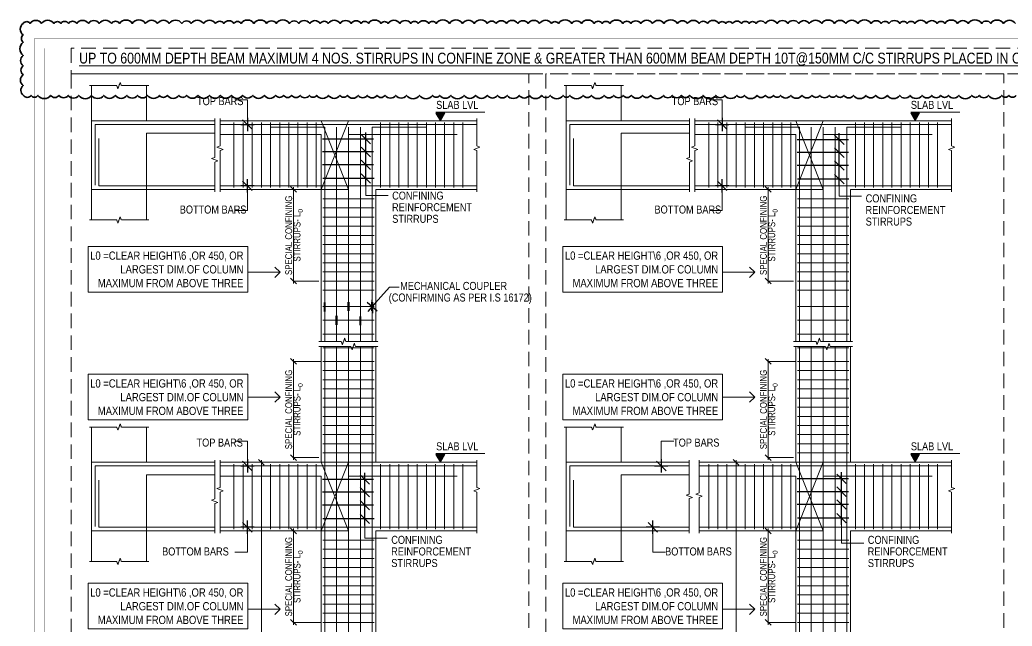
# Model space of a CAD drawing. Header units: millimetres. Extents: x 1112055 to 3390982, y -148532 to 766891.
# Drawn here: x 2534654 to 2578065, y 290143 to 316647 of the extents above; entities that cross this region are included whole.
import ezdxf

# ---------------------------------------------------------------- set-up
doc = ezdxf.new("R2010")
doc.units = ezdxf.units.MM
doc.header["$PDMODE"] = 35
doc.header["$PDSIZE"] = -25
doc.linetypes.add('Hidden', pattern=[9.525, 6.35, -3.175])
for name, color, linetype, lineweight in [('B BEAM', 148, 'Continuous', 13), ('B BEAM IN LINE', 250, 'Continuous', 0), ('B COLUMN', 1, 'Hidden', 9), ('B STEEL', 34, 'Continuous', 15), ('B STEEL TEXT', 7, 'Continuous', 15), ('B TITLE BLOCK', 250, 'Continuous', 0), ('B-COL', 1, 'Continuous', 35), ('B-P.C.C', 250, 'Continuous', 9), ('B-ST DIM', 250, 'Continuous', 18), ('B-ST TEXT', 7, 'Continuous', 9), ('B-STIRRUPS', 250, 'Continuous', 9), ('B-STRPS', 251, 'Continuous', 15)]:
    doc.layers.add(name, color=color, linetype=linetype, lineweight=lineweight)
doc.styles.add('Q1', font='g13f12d.shx', dxfattribs={"width": 0.8})
doc.styles.add('rom100', font='romans.shx', dxfattribs={"width": 0.85})
doc.styles.add('SWINC', font='swissc.ttf')
doc.dimstyles.new('BH-STD', dxfattribs={"dimscale": 0, "dimtxt": 230, "dimasz": 125, "dimexe": 0, "dimexo": 100, "dimgap": 50, "dimtad": 1, "dimdec": 0, "dimzin": 1, "dimdsep": 46, "dimtxsty": 'Q1', "dimblk": 'ARCHTICK', "dimcen": 1, "dimdle": 100, "dimclrd": 250, "dimclre": 250, "dimclrt": 256, "dimadec": 0, "dimazin": 0, "dimtfac": 1, "dimtdec": 0, "dimtix": 1, "dimtofl": 0, "dimtmove": 0, "dimatfit": 2, "dimfxl": 1, "dimtolj": 1, "dimtzin": 0, "dimlwd": 9, "dimlwe": 9, "dimarcsym": 0})
doc.dimstyles.new('MM100', dxfattribs={"dimscale": 100, "dimtxt": 3, "dimasz": 0.5, "dimexe": 0.5, "dimexo": 1, "dimgap": 0.375, "dimtad": 1, "dimdec": 0, "dimdsep": 46, "dimtxsty": 'rom100', "dimblk1": 'TICK', "dimblk2": 'TICK', "dimsah": 1, "dimcen": 1, "dimdle": 0.5, "dimse1": 1, "dimse2": 1, "dimclrd": 256, "dimclre": 256, "dimclrt": 256, "dimadec": 0, "dimazin": 0, "dimtfac": 1, "dimtdec": 0, "dimtix": 1, "dimtmove": 0, "dimatfit": 3, "dimldrblk": 'TICK', "dimfxl": 1, "dimtolj": 1, "dimtzin": 0, "dimarcsym": 0})

# ---------------------------------------------------------------- blocks, each defined once
blk = doc.blocks.new('*U2360')
at = {"layer": 'B-STRPS', "linetype": 'Continuous', "lineweight": 9}
blk.add_line((1120, 0), (-1120, 0), dxfattribs=at)
blk = doc.blocks.new('*U2361')
at = {"layer": 'B-STIRRUPS', "color": 0, "linetype": 'ByBlock', "lineweight": -2}
for p in [(0, 3600), (0, 3200), (0, 2800), (0, 2400), (0, 2000), (0, 1600), (0, 1200), (0, 800), (0, 400), (0, 0)]:
    blk.add_blockref('*U2360', p, dxfattribs=at)
blk = doc.blocks.new('*U2373')
at = {"layer": 'B-STRPS', "linetype": 'Continuous', "lineweight": 9}
blk.add_line((1120, 0), (-1120, 0), dxfattribs=at)
blk = doc.blocks.new('*U2372')
at = {"layer": 'B-STIRRUPS', "color": 0, "linetype": 'ByBlock', "lineweight": -2}
for p in [(0, 4000), (0, 3600), (0, 3200), (0, 2800), (0, 2400), (0, 2000), (0, 1600), (0, 1200), (0, 800), (0, 400), (0, 0)]:
    blk.add_blockref('*U2373', p, dxfattribs=at)
blk = doc.blocks.new('*U2351')
at = {"layer": 'B-STRPS', "linetype": 'Continuous', "lineweight": 9}
blk.add_line((1120, 0), (-1120, 0), dxfattribs=at)
blk = doc.blocks.new('*U2374')
at = {"layer": 'B-STIRRUPS', "color": 0, "linetype": 'ByBlock', "lineweight": -2}
for p in [(0, 4000), (0, 3600), (0, 3200), (0, 2800), (0, 2400), (0, 2000), (0, 1600), (0, 1200), (0, 800), (0, 400), (0, 0)]:
    blk.add_blockref('*U2351', p, dxfattribs=at)
blk = doc.blocks.new('*U2356')
at = {"layer": 'B-STRPS', "linetype": 'Continuous', "lineweight": 9}
blk.add_line((0, -1420), (0, 1420), dxfattribs=at)
blk = doc.blocks.new('*U2357')
at = {"layer": 'B-COL', "color": 0, "linetype": 'ByBlock', "lineweight": -2}
for p in [(0, 0), (400, 0), (800, 0), (1200, 0), (1600, 0), (2000, 0), (2400, 0), (2800, 0), (3200, 0), (3600, 0)]:
    blk.add_blockref('*U2356', p, dxfattribs=at)
blk = doc.blocks.new('*U2358')
at = {"layer": 'B-STRPS', "linetype": 'Continuous', "lineweight": 9}
blk.add_line((0, -1420), (0, 1420), dxfattribs=at)
blk = doc.blocks.new('*U2359')
at = {"layer": 'B-COL', "color": 0, "linetype": 'ByBlock', "lineweight": -2}
for p in [(0, 0), (400, 0), (800, 0), (1200, 0), (1600, 0), (2000, 0), (2400, 0), (2800, 0), (3200, 0), (3600, 0)]:
    blk.add_blockref('*U2358', p, dxfattribs=at)
blk = doc.blocks.new('*U2349')
at = {"layer": 'B-STRPS', "linetype": 'Continuous', "lineweight": 9}
blk.add_line((0, -1420), (0, 1420), dxfattribs=at)
blk = doc.blocks.new('*U2350')
at = {"layer": 'B-COL', "color": 0, "linetype": 'ByBlock', "lineweight": -2}
for p in [(0, 0), (400, 0), (800, 0), (1200, 0), (1600, 0), (2000, 0), (2400, 0), (2800, 0), (3200, 0), (3600, 0)]:
    blk.add_blockref('*U2349', p, dxfattribs=at)
blk = doc.blocks.new('*U2370')
at = {"layer": 'B-STRPS', "linetype": 'Continuous', "lineweight": 9}
blk.add_line((0, -1420), (0, 1420), dxfattribs=at)
blk = doc.blocks.new('*U2371')
at = {"layer": 'B-COL', "color": 0, "linetype": 'ByBlock', "lineweight": -2}
for p in [(0, 0), (400, 0), (800, 0), (1200, 0), (1600, 0), (2000, 0), (2400, 0), (2800, 0), (3200, 0), (3600, 0)]:
    blk.add_blockref('*U2370', p, dxfattribs=at)
blk = doc.blocks.new('TICK')
for p, q in [((-1.17, 0), (1.17, 0)), ((-0.83, -0.83), (0.83, 0.83)), ((0, -1.17), (0, 1.17))]:
    blk.add_line(p, q)
blk = doc.blocks.new('_Oblique')
at = {"color": 0, "linetype": 'ByBlock', "lineweight": -2}
blk.add_line((-0.5, -0.5), (0.5, 0.5), dxfattribs=at)
blk = doc.blocks.new('*D2480')
at = {"layer": 'B-ST DIM', "lineweight": 0, "transparency": 16777216}
for p, q in [((2546625, 294406), (2546625, 290206)), ((2547730, 294306), (2546625, 294306)), ((2547806, 290306), (2546625, 290306))]:
    blk.add_line(p, q, dxfattribs=at)
at = {"layer": 'Defpoints', "color": 0, "transparency": 16777216}
for p in [(2547830, 294306), (2546625, 290306), (2547906, 290306)]:
    blk.add_point(p, dxfattribs=at)
at = {"layer": 'B-ST DIM', "lineweight": 0, "transparency": 16777216, "xscale": 250, "yscale": 250, "zscale": 250}
for p, rotation in [((2546625, 294306), 90), ((2546625, 290306), 270)]:
    blk.add_blockref('_Oblique', p, dxfattribs=dict(at, rotation=rotation))
at = {"layer": 'B-ST DIM', "color": 6, "transparency": 16777216, "char_height": 300, "attachment_point": 5, "rotation": 90, "style": 'SWINC'}
for s, insert in [('\\A1;SPECIAL CONFINING ', (2546417, 292306)), ('\\A1;STIRRUPS- L{\\H0.7x;\\S^ 0;}', (2546832, 292306))]:
    blk.add_mtext(s, dxfattribs=dict(at, insert=insert))
blk = doc.blocks.new('*D2490')
at = {"layer": 'B-ST DIM', "lineweight": 0, "transparency": 16777216}
for p, q in [((2545221, 278006), (2545221, 297406)), ((2545646, 297306), (2545221, 297306)), ((2545646, 278106), (2545221, 278106))]:
    blk.add_line(p, q, dxfattribs=at)
at = {"layer": 'Defpoints', "color": 0, "transparency": 16777216}
for p in [(2545221, 297306), (2545746, 297306), (2545746, 278106)]:
    blk.add_point(p, dxfattribs=at)
at = {"layer": 'B-ST DIM', "lineweight": 0, "transparency": 16777216, "xscale": 250, "yscale": 250, "zscale": 250}
for p, rotation in [((2545221, 297306), 90), ((2545221, 278106), 270)]:
    blk.add_blockref('_Oblique', p, dxfattribs=dict(at, rotation=rotation))
at = {"layer": 'B-ST DIM', "color": 6, "transparency": 16777216, "insert": (2545014, 287706), "char_height": 300, "attachment_point": 5, "rotation": 90, "style": 'SWINC'}
blk.add_mtext('\\A1;FLOOR HEIGHT-H', dxfattribs=at)
blk = doc.blocks.new('*D2481')
at = {"layer": 'B-ST DIM', "lineweight": 0, "transparency": 16777216}
for p, q in [((2546625, 297414), (2546625, 301814)), ((2547810, 301714), (2546625, 301714)), ((2547730, 297514), (2546625, 297514))]:
    blk.add_line(p, q, dxfattribs=at)
at = {"layer": 'Defpoints', "color": 0, "transparency": 16777216}
for p in [(2546625, 301714), (2547910, 301714), (2547830, 297514)]:
    blk.add_point(p, dxfattribs=at)
at = {"layer": 'B-ST DIM', "lineweight": 0, "transparency": 16777216, "xscale": 250, "yscale": 250, "zscale": 250}
for p, rotation in [((2546625, 301714), 90), ((2546625, 297514), 270)]:
    blk.add_blockref('_Oblique', p, dxfattribs=dict(at, rotation=rotation))
at = {"layer": 'B-ST DIM', "color": 6, "transparency": 16777216, "char_height": 300, "attachment_point": 5, "rotation": 90, "style": 'SWINC'}
for s, insert in [('\\A1;SPECIAL CONFINING ', (2546417, 299614)), ('\\A1;STIRRUPS- L{\\H0.7x;\\S^ 0;} ', (2546832, 299614))]:
    blk.add_mtext(s, dxfattribs=dict(at, insert=insert))
blk = doc.blocks.new('*D2482')
at = {"layer": 'B-ST DIM', "lineweight": 0, "transparency": 16777216}
for p, q in [((2546625, 305125), (2546625, 309333)), ((2547810, 309233), (2546625, 309233)), ((2547734, 305225), (2546625, 305225))]:
    blk.add_line(p, q, dxfattribs=at)
at = {"layer": 'Defpoints', "color": 0, "transparency": 16777216}
for p in [(2546625, 309233), (2547910, 309233), (2547834, 305225)]:
    blk.add_point(p, dxfattribs=at)
at = {"layer": 'B-ST DIM', "lineweight": 0, "transparency": 16777216, "xscale": 250, "yscale": 250, "zscale": 250}
for p, rotation in [((2546625, 309233), 90), ((2546625, 305225), 270)]:
    blk.add_blockref('_Oblique', p, dxfattribs=dict(at, rotation=rotation))
at = {"layer": 'B-ST DIM', "color": 6, "transparency": 16777216, "char_height": 300, "attachment_point": 5, "rotation": 90, "style": 'SWINC'}
for s, insert in [('\\A1;SPECIAL CONFINING ', (2546417, 307229)), ('\\A1;STIRRUPS- L{\\H0.7x;\\S^ 0;}', (2546832, 307229))]:
    blk.add_mtext(s, dxfattribs=dict(at, insert=insert))
blk = doc.blocks.new('*U2368')
at = {"layer": 'B-STRPS', "linetype": 'Continuous', "lineweight": 9}
blk.add_line((1120, 0), (-1120, 0), dxfattribs=at)
blk = doc.blocks.new('*U2369')
at = {"layer": 'B-STIRRUPS', "color": 0, "linetype": 'ByBlock', "lineweight": -2}
for p in [(0, 1800), (0, 1200), (0, 600), (0, 0)]:
    blk.add_blockref('*U2368', p, dxfattribs=at)
blk = doc.blocks.new('LVL')
at = {"layer": 'B-ST TEXT', "lineweight": 13, "true_color": 0xc9c2b6}
h = blk.add_hatch(color=9, dxfattribs=at)
h.dxf.hatch_style = 1
h.paths.add_polyline_path([(190819.1, -95782.9), (190828.5, -95766.5), (190809.6, -95766.5)])
at = {"layer": 'B-ST TEXT', "lineweight": 13}
blk.add_line((190809.6, -95764), (190914.4, -95764), dxfattribs=at)
at = {"layer": 'B-ST TEXT', "lineweight": 13, "flags": 128}
blk.add_lwpolyline([(190819.1, -95782.9), (190828.5, -95766.5), (190809.6, -95766.5), (190819.1, -95782.9)], dxfattribs=at)
blk = doc.blocks.new('*D2379')
at = {"layer": 'B-ST DIM', "lineweight": 0, "transparency": 16777216}
for p, q in [((2567392, 294406), (2567392, 290206)), ((2568497, 294306), (2567392, 294306)), ((2568574, 290306), (2567392, 290306))]:
    blk.add_line(p, q, dxfattribs=at)
at = {"layer": 'Defpoints', "color": 0, "transparency": 16777216}
for p in [(2568597, 294306), (2567392, 290306), (2568674, 290306)]:
    blk.add_point(p, dxfattribs=at)
at = {"layer": 'B-ST DIM', "lineweight": 0, "transparency": 16777216, "xscale": 250, "yscale": 250, "zscale": 250}
for p, rotation in [((2567392, 294306), 90), ((2567392, 290306), 270)]:
    blk.add_blockref('_Oblique', p, dxfattribs=dict(at, rotation=rotation))
at = {"layer": 'B-ST DIM', "color": 6, "transparency": 16777216, "char_height": 300, "attachment_point": 5, "rotation": 90, "style": 'SWINC'}
for s, insert in [('\\A1;SPECIAL CONFINING ', (2567185, 292306)), ('\\A1;STIRRUPS- L{\\H0.7x;\\S^ 0;}', (2567599, 292306))]:
    blk.add_mtext(s, dxfattribs=dict(at, insert=insert))
blk = doc.blocks.new('*D2485')
at = {"layer": 'B-ST DIM', "lineweight": 0, "transparency": 16777216}
for p, q in [((2565989, 278006), (2565989, 297406)), ((2566413, 297306), (2565989, 297306)), ((2566413, 278106), (2565989, 278106))]:
    blk.add_line(p, q, dxfattribs=at)
at = {"layer": 'Defpoints', "color": 0, "transparency": 16777216}
for p in [(2565989, 297306), (2566513, 297306), (2566513, 278106)]:
    blk.add_point(p, dxfattribs=at)
at = {"layer": 'B-ST DIM', "lineweight": 0, "transparency": 16777216, "xscale": 250, "yscale": 250, "zscale": 250}
for p, rotation in [((2565989, 297306), 90), ((2565989, 278106), 270)]:
    blk.add_blockref('_Oblique', p, dxfattribs=dict(at, rotation=rotation))
at = {"layer": 'B-ST DIM', "color": 6, "transparency": 16777216, "insert": (2565782, 287706), "char_height": 300, "attachment_point": 5, "rotation": 90, "style": 'SWINC'}
blk.add_mtext('\\A1;FLOOR HEIGHT-H', dxfattribs=at)
blk = doc.blocks.new('*D2380')
at = {"layer": 'B-ST DIM', "lineweight": 0, "transparency": 16777216}
for p, q in [((2567392, 297414), (2567392, 301814)), ((2568577, 301714), (2567392, 301714)), ((2568497, 297514), (2567392, 297514))]:
    blk.add_line(p, q, dxfattribs=at)
at = {"layer": 'Defpoints', "color": 0, "transparency": 16777216}
for p in [(2567392, 301714), (2568677, 301714), (2568597, 297514)]:
    blk.add_point(p, dxfattribs=at)
at = {"layer": 'B-ST DIM', "lineweight": 0, "transparency": 16777216, "xscale": 250, "yscale": 250, "zscale": 250}
for p, rotation in [((2567392, 301714), 90), ((2567392, 297514), 270)]:
    blk.add_blockref('_Oblique', p, dxfattribs=dict(at, rotation=rotation))
at = {"layer": 'B-ST DIM', "color": 6, "transparency": 16777216, "char_height": 300, "attachment_point": 5, "rotation": 90, "style": 'SWINC'}
for s, insert in [('\\A1;SPECIAL CONFINING ', (2567185, 299614)), ('\\A1;STIRRUPS- L{\\H0.7x;\\S^ 0;} ', (2567599, 299614))]:
    blk.add_mtext(s, dxfattribs=dict(at, insert=insert))
blk = doc.blocks.new('*D2381')
at = {"layer": 'B-ST DIM', "lineweight": 0, "transparency": 16777216}
for p, q in [((2567392, 305125), (2567392, 309333)), ((2568577, 309233), (2567392, 309233)), ((2568501, 305225), (2567392, 305225))]:
    blk.add_line(p, q, dxfattribs=at)
at = {"layer": 'Defpoints', "color": 0, "transparency": 16777216}
for p in [(2567392, 309233), (2568677, 309233), (2568601, 305225)]:
    blk.add_point(p, dxfattribs=at)
at = {"layer": 'B-ST DIM', "lineweight": 0, "transparency": 16777216, "xscale": 250, "yscale": 250, "zscale": 250}
for p, rotation in [((2567392, 309233), 90), ((2567392, 305225), 270)]:
    blk.add_blockref('_Oblique', p, dxfattribs=dict(at, rotation=rotation))
at = {"layer": 'B-ST DIM', "color": 6, "transparency": 16777216, "char_height": 300, "attachment_point": 5, "rotation": 90, "style": 'SWINC'}
for s, insert in [('\\A1;SPECIAL CONFINING ', (2567185, 307229)), ('\\A1;STIRRUPS- L{\\H0.7x;\\S^ 0;}', (2567599, 307229))]:
    blk.add_mtext(s, dxfattribs=dict(at, insert=insert))

msp = doc.modelspace()

# ---------------------------------------------------------------- linework, layer by layer
at = {"color": 2, "lineweight": 35}
msp.add_lwpolyline([(2578209.9, 316492.9, 0.5205671), (2577684.1, 316492.9, 0.5205671), (2577126.2, 316492.9, 0.5205671), (2576733, 316492.9, 0.5205671), (2576141.6, 316492.9, 0.5205671), (2575677.3, 316492.9, 0.5205671), (2575123.1, 316492.9, 0.5205671), (2574782.8, 316492.9, 0.5205671), (2574323.9, 316492.9, 0.5205671), (2573804.5, 316492.9, 0.5205671), (2573477.2, 316492.9, 0.5205671), (2573149.2, 316492.9, 0.5205671), (2572675.5, 316492.9, 0.5205671), (2572341.8, 316492.9, 0.5205671), (2571890.7, 316492.9, 0.5205671), (2571318, 316492.9, 0.5205671), (2570783.3, 316492.9, 0.5205671), (2570293.5, 316492.9, 0.5205671), (2569734, 316492.9, 0.5205671), (2569190.6, 316492.9, 0.5205671), (2568726.7, 316492.9, 0.5205671), (2568255.2, 316492.9, 0.5205671), (2567787.1, 316492.9, 0.5205671), (2567270.6, 316492.9, 0.5205671), (2566860.2, 316492.9, 0.5205671), (2566560.2, 316492.9, 0.5205671), (2566225.3, 316492.9, 0.5205671), (2565834.6, 316492.9, 0.5205671), (2565535.9, 316492.9, 0.5205671), (2565232.3, 316492.9, 0.5205671), (2564734.3, 316492.9, 0.5205671), (2564374, 316492.9, 0.5205671), (2563863.3, 316492.9, 0.5205671), (2563424.1, 316492.9, 0.5205671), (2562832.6, 316492.9, 0.5205671), (2562338.5, 316492.9, 0.5205671), (2561817.8, 316492.9, 0.5205671), (2561389.3, 316492.9, 0.5205671), (2561033.5, 316492.9, 0.5205671), (2560470.4, 316492.9, 0.5205671), (2560131.9, 316492.9, 0.5205671), (2559781.1, 316492.9, 0.5205671), (2559221.9, 316492.9, 0.5205671), (2558800.6, 316492.9, 0.5205671), (2558213.3, 316492.9, 0.5205671), (2557916.5, 316492.9, 0.5205671), (2557391.8, 316492.9, 0.5205671), (2556887.1, 316492.9, 0.5205671), (2556435.5, 316492.9, 0.5205671), (2555940.7, 316492.9, 0.5205671), (2555491.3, 316492.9, 0.5205671), (2555104.7, 316492.9, 0.5205671), (2554535.6, 316492.9, 0.5205671), (2554019.3, 316492.9, 0.5205671), (2553448.9, 316492.9, 0.5205671), (2552871.5, 316492.9, 0.5205671), (2552540.3, 316492.9, 0.5205671), (2552086.3, 316492.9, 0.5205671), (2551755.2, 316492.9, 0.5205671), (2551280.4, 316492.9, 0.5205671), (2550762.5, 316492.9, 0.5205671), (2550453.9, 316492.9, 0.5205671), (2549900.1, 316492.9, 0.5205671), (2549581.9, 316492.9, 0.5205671), (2549149.7, 316492.9, 0.5205671), (2548670.5, 316492.9, 0.5205671), (2548144.4, 316492.9, 0.5205671), (2547797.7, 316492.9, 0.5205671), (2547335, 316492.9, 0.5205671), (2546855, 316492.9, 0.5205671), (2546448.4, 316492.9, 0.5205671), (2545872.7, 316492.9, 0.5205671), (2545450.9, 316492.9, 0.5205671), (2544894.5, 316492.9, 0.5205671), (2544335, 316492.9, 0.5205671), (2544022, 316492.9, 0.5205671), (2543578.1, 316492.9, 0.5205671), (2543217.4, 316492.9, 0.5205671), (2542687.5, 316492.9, 0.5205671), (2542156.2, 316492.9, 0.5205671), (2541739.9, 316492.9, 0.5205671), (2541193.3, 316492.9, 0.5205671), (2540676.8, 316492.9, 0.5205671), (2540155.1, 316492.9, 0.5205671), (2539572, 316492.9, 0.5205671), (2539018.8, 316492.9, 0.5205671), (2538661.8, 316492.9, 0.5205671), (2538130.2, 316492.9, 0.5205671), (2537652.7, 316492.9, 0.5205671), (2537142.2, 316492.9, 0.5205671), (2536778.4, 316492.9, 0.5205671), (2536448.6, 316492.9, 0.5205671), (2536145.3, 316492.9, 0.5205671), (2535607.7, 316492.9, 0.5205671), (2535103, 316492.9, 0.5205671), (2534803.7, 316492.9, 0.5205671), (2534803.7, 315988.2, 0.5205671), (2534803.7, 315667.3, 0.5205671), (2534803.7, 315093.3, 0.5205671), (2534803.7, 314637.1, 0.5205671), (2534803.7, 314252, 0.5205671), (2534803.7, 313772.4, 0.5205671), (2534814.4, 313345.7, 0.5205671), (2535147.8, 313345.7, 0.5205671), (2535447.6, 313345.7, 0.5205671), (2536000.1, 313345.7, 0.5205671), (2536368.3, 313345.7, 0.5205671), (2536771.4, 313345.7, 0.5205671), (2537233.4, 313345.7, 0.5205671), (2537795.6, 313345.7, 0.5205671), (2538328, 313345.7, 0.5205671), (2538829.2, 313345.7, 0.5205671), (2539336.5, 313345.7, 0.5205671), (2539807.8, 313345.7, 0.5205671), (2540244.3, 313345.7, 0.5205671), (2540766.1, 313345.7, 0.5205671), (2541100.2, 313345.7, 0.5205671), (2541612.1, 313345.7, 0.5205671), (2541956.2, 313345.7, 0.5205671), (2542450.8, 313345.7, 0.5205671), (2542950.3, 313345.7, 0.5205671), (2543427.3, 313345.7, 0.5205671), (2543905.5, 313345.7, 0.5205671), (2544404.5, 313345.7, 0.5205671), (2544847.5, 313345.7, 0.5205671), (2545347.2, 313345.7, 0.5205671), (2545844.8, 313345.7, 0.5205671), (2546194.4, 313345.7, 0.5205671), (2546548.8, 313345.7, 0.5205671), (2546918.1, 313345.7, 0.5205671), (2547319.6, 313345.7, 0.5205671), (2547640, 313345.7, 0.5205671), (2548158.3, 313345.7, 0.5205671), (2548658.5, 313345.7, 0.5205671), (2548980.4, 313345.7, 0.5205671), (2549456.1, 313345.7, 0.5205671), (2549854.8, 313345.7, 0.5205671), (2550277, 313345.7, 0.5205671), (2550633.7, 313345.7, 0.5205671), (2551099.4, 313345.7, 0.5205671), (2551571.9, 313345.7, 0.5205671), (2552141.1, 313345.7, 0.5205671), (2552707, 313345.7, 0.5205671), (2553022.5, 313345.7, 0.5205671), (2553515.1, 313345.7, 0.5205671), (2554086.3, 313345.7, 0.5205671), (2554597.1, 313345.7, 0.5205671), (2555110.3, 313345.7, 0.5205671), (2555553.5, 313345.7, 0.5205671), (2555973.8, 313345.7, 0.5205671), (2556501.1, 313345.7, 0.5205671), (2556947, 313345.7, 0.5205671), (2557481.4, 313345.7, 0.5205671), (2557858.8, 313345.7, 0.5205671), (2558422.1, 313345.7, 0.5205671), (2558719.6, 313345.7, 0.5205671), (2559296.4, 313345.7, 0.5205671), (2559665, 313345.7, 0.5205671), (2560212, 313345.7, 0.5205671), (2560636, 313345.7, 0.5205671), (2561047.5, 313345.7, 0.5205671), (2561407.8, 313345.7, 0.5205671), (2561890.5, 313345.7, 0.5205671), (2562253.5, 313345.7, 0.5205671), (2562807.2, 313345.7, 0.5205671), (2563196.6, 313345.7, 0.5205671), (2563592.2, 313345.7, 0.5205671), (2563961.9, 313345.7, 0.5205671), (2564541.2, 313345.7, 0.5205671), (2565097.6, 313345.7, 0.5205671), (2565489.2, 313345.7, 0.5205671), (2566021.9, 313345.7, 0.5205671), (2566355.7, 313345.7, 0.5205671), (2566899.5, 313345.7, 0.5205671), (2567261.6, 313345.7, 0.5205671), (2567627.3, 313345.7, 0.5205671), (2567936.6, 313345.7, 0.5205671), (2568383.1, 313345.7, 0.5205671), (2568872.8, 313345.7, 0.5205671), (2569308, 313345.7, 0.5205671), (2569655.3, 313345.7, 0.5205671), (2570062.7, 313345.7, 0.5205671), (2570369, 313345.7, 0.5205671), (2570707.7, 313345.7, 0.5205671), (2571122.6, 313345.7, 0.5205671), (2571669.8, 313345.7, 0.5205671), (2572090.9, 313345.7, 0.5205671), (2572605.8, 313345.7, 0.5205671), (2573144.4, 313345.7, 0.5205671), (2573602.4, 313345.7, 0.5205671), (2574127.6, 313345.7, 0.5205671), (2574548.7, 313345.7, 0.5205671), (2574937.8, 313345.7, 0.5205671), (2575278.6, 313345.7, 0.5205671), (2575733.4, 313345.7, 0.5205671), (2576295.7, 313345.7, 0.5205671), (2576630.7, 313345.7, 0.5205671), (2577024.6, 313345.7, 0.5205671), (2577608.5, 313345.7, 0.5205671), (2577922.3, 313345.7, 0.5205671), (2578238.6, 313345.7, 0.5205671)], format="xyb", dxfattribs=at)
at = {"color": 3, "linetype": 'Continuous', "lineweight": 9, "const_width": 100}
for points in [[(2547990, 303891.8), (2547989.5, 304291.8)], [(2549030.2, 303914), (2549029.7, 304314)], [(2550070, 303914), (2550069.5, 304314)], [(2548510, 303309.1), (2548509.5, 303709.1)], [(2549550, 303291.8), (2549549.5, 303691.8)]]:
    msp.add_lwpolyline(points, dxfattribs=at)
at = {"layer": 'B BEAM'}
for p, q in [((2543181.8, 312233.3), (2540193.2, 312233.3)), ((2563949.3, 312233.3), (2560960.7, 312233.3)), ((2543181.8, 309233.3), (2540193.2, 309233.3)), ((2547830, 309233.3), (2543414.4, 309233.3)), ((2550230, 309233.3), (2554645.5, 309233.4)), ((2563949.3, 309233.3), (2560960.7, 309233.3)), ((2568597.4, 309233.3), (2564181.9, 309233.3)), ((2570997.4, 309233.3), (2575413, 309233.4)), ((2543181.8, 297305.7), (2540193.2, 297305.7)), ((2550230, 297305.7), (2554645.5, 297305.7)), ((2558560.7, 294305.7), (2558560.7, 297305.7)), ((2563938.5, 297305.7), (2560960.7, 297305.7)), ((2570997.4, 297305.7), (2575413, 297305.7)), ((2543181.8, 294305.7), (2540193.2, 294305.7)), ((2547830, 294305.7), (2543414.4, 294305.7)), ((2550230, 294305.7), (2554645.5, 294305.7)), ((2563938.5, 294305.7), (2560960.7, 294305.7)), ((2568597.4, 294305.7), (2564370.3, 294305.7)), ((2570997.4, 294305.7), (2575413, 294305.7))]:
    msp.add_line(p, q, dxfattribs=at)
for points in [[(2543181.8, 312333.3), (2543181.8, 310628.9), (2543044.5, 310578.9), (2543319.2, 310478.9), (2543181.8, 310428.9), (2543181.8, 309133.3)], [(2543414.4, 312333.3), (2543414.4, 311133.3), (2543277.1, 311083.3), (2543551.8, 310983.3), (2543414.4, 310933.3), (2543414.4, 309133.3)], [(2554645.5, 312233.3), (2543414.4, 312233.3)], [(2554645.5, 312333.3), (2554645.5, 311133.3), (2554782.9, 311083.3), (2554508.1, 310983.3), (2554645.5, 310933.3), (2554645.5, 309133.3)], [(2563949.3, 312333.3), (2563949.3, 310628.9), (2563811.9, 310578.9), (2564086.7, 310478.9), (2563949.3, 310428.9), (2563949.3, 309133.3)], [(2564181.9, 312333.3), (2564181.9, 311133.3), (2564044.5, 311083.3), (2564319.3, 310983.3), (2564181.9, 310933.3), (2564181.9, 309133.3)], [(2575413, 312233.3), (2564181.9, 312233.3)], [(2575413, 312333.3), (2575413, 311133.3), (2575550.3, 311083.3), (2575275.6, 310983.3), (2575413, 310933.3), (2575413, 309133.3)], [(2543181.8, 297405.7), (2543181.8, 295701.3), (2543044.5, 295651.3), (2543319.2, 295551.3), (2543181.8, 295501.3), (2543181.8, 294205.7)], [(2543414.4, 297405.7), (2543414.4, 296205.7), (2543277.1, 296155.7), (2543551.8, 296055.7), (2543414.4, 296005.7), (2543414.4, 294205.7)], [(2554645.5, 297405.7), (2554645.5, 296205.7), (2554782.9, 296155.7), (2554508.1, 296055.7), (2554645.5, 296005.7), (2554645.5, 294205.7)], [(2563938.5, 297405.7), (2563938.5, 295916.9), (2563801.1, 295866.9), (2564075.9, 295766.9), (2563938.5, 295716.9), (2563938.5, 294205.7)], [(2564370.3, 297405.7), (2564370.3, 295968.5), (2564232.9, 295918.5), (2564507.7, 295818.5), (2564370.3, 295768.5), (2564370.3, 294205.7)], [(2575413, 297405.7), (2575413, 296205.7), (2575550.3, 296155.7), (2575275.6, 296055.7), (2575413, 296005.7), (2575413, 294205.7)], [(2547830, 297305.7), (2543414.4, 297305.7)], [(2568597.4, 297305.7), (2564370.3, 297305.7)]]:
    msp.add_lwpolyline(points, dxfattribs=at)
at = {"layer": 'B BEAM IN LINE', "color": 250, "linetype": 'Hidden', "lineweight": 0, "ltscale": 750}
for p, q in [((2540193.2, 312233.3), (2537793.2, 312233.3)), ((2549030, 309233.3), (2547830, 312233.3)), ((2547830, 309233.3), (2549030, 312233.3)), ((2560960.7, 312233.3), (2558560.7, 312233.3)), ((2569797.4, 309233.3), (2568597.4, 312233.3)), ((2568597.4, 309233.3), (2569797.4, 312233.3)), ((2543181.8, 311686.6), (2540193.2, 311686.6)), ((2540193.2, 309233.3), (2540193.2, 311686.6)), ((2547830, 311633.3), (2543414.4, 311633.3)), ((2549030, 311633.3), (2554645.5, 311633.3)), ((2563949.3, 311686.6), (2560960.7, 311686.6)), ((2560960.7, 309233.3), (2560960.7, 311686.6)), ((2568597.4, 311633.3), (2564181.9, 311633.3)), ((2569797.4, 311633.3), (2575413, 311633.3)), ((2540193.2, 309233.3), (2537793.2, 309233.3)), ((2560960.7, 309233.3), (2558560.7, 309233.3)), ((2540193.2, 297305.7), (2537793.2, 297305.7)), ((2549030, 294305.7), (2547830, 297305.7)), ((2547830, 294305.7), (2549030, 297305.7)), ((2547830, 297305.7), (2550230, 297305.7)), ((2560960.7, 297305.7), (2558560.7, 297305.7)), ((2569797.4, 294305.7), (2568597.4, 297305.7)), ((2568597.4, 294305.7), (2569797.4, 297305.7)), ((2568597.4, 297305.7), (2570997.4, 297305.7)), ((2543181.8, 296759), (2540193.2, 296759)), ((2540193.2, 294305.7), (2540193.2, 296759)), ((2547830, 296705.7), (2543414.4, 296705.7)), ((2549030, 296705.7), (2554645.5, 296705.7)), ((2563938.5, 296759), (2560960.7, 296759)), ((2560960.7, 294305.7), (2560960.7, 296759)), ((2568597.4, 296705.7), (2564370.3, 296705.7)), ((2569797.4, 296705.7), (2575413, 296705.7)), ((2540193.2, 294305.7), (2537793.2, 294305.7)), ((2560960.7, 294305.7), (2558560.7, 294305.7))]:
    msp.add_line(p, q, dxfattribs=at)
for points in [[(2547830, 311633.3), (2547830, 309233.3), (2549030, 309233.3), (2549030, 311633.3)], [(2568597.4, 311633.3), (2568597.4, 309233.3), (2569797.4, 309233.3), (2569797.4, 311633.3)], [(2547830, 296705.7), (2547830, 294305.7), (2549030, 294305.7), (2549030, 296705.7)], [(2568597.4, 296705.7), (2568597.4, 294305.7), (2569797.4, 294305.7), (2569797.4, 296705.7)]]:
    msp.add_lwpolyline(points, dxfattribs=at)
at = {"layer": 'B COLUMN', "color": 1}
for p, q in [((2537793.2, 307900), (2537793.2, 313775)), ((2540193.2, 312233.3), (2540193.2, 313775)), ((2558560.7, 307900), (2558560.7, 313775)), ((2560960.7, 312233.3), (2560960.7, 313775)), ((2540193.2, 307900), (2540193.2, 309233.3)), ((2547830, 309233.3), (2547830, 302589.2)), ((2550230, 309233.3), (2550230, 302589.2)), ((2560960.7, 307900), (2560960.7, 309233.3)), ((2568597.4, 309233.3), (2568597.4, 302589.2)), ((2570997.4, 309233.3), (2570997.4, 302589.2)), ((2547830, 297305.7), (2547830, 302365.1)), ((2550230, 297305.7), (2550230, 302365.1)), ((2568597.4, 297305.7), (2568597.4, 302365.1)), ((2570997.4, 297305.7), (2570997.4, 302365.1)), ((2537793.2, 292972.3), (2537793.2, 298847.4)), ((2540193.2, 297305.7), (2540193.2, 298847.4)), ((2558560.7, 297305.7), (2558560.7, 298847.4)), ((2560960.7, 297305.7), (2560960.7, 298847.4)), ((2540193.2, 292972.3), (2540193.2, 294305.7)), ((2547830, 278105.7), (2547830, 294305.7)), ((2550230, 278105.7), (2550230, 294305.7)), ((2558560.7, 292972.3), (2558560.7, 294305.7)), ((2560960.7, 292972.3), (2560960.7, 294305.7)), ((2568597.4, 278105.7), (2568597.4, 294305.7)), ((2570997.4, 278105.7), (2570997.4, 294305.7))]:
    msp.add_line(p, q, dxfattribs=at)
for points in [[(2540293.2, 313775), (2539093.2, 313775), (2539043.2, 313912.4), (2538943.2, 313637.6), (2538893.2, 313775), (2537693.2, 313775)], [(2561060.7, 313775), (2559860.7, 313775), (2559810.7, 313912.4), (2559710.7, 313637.6), (2559660.7, 313775), (2558460.7, 313775)], [(2540293.2, 307900), (2539093.2, 307900), (2539043.2, 308037.3), (2538943.2, 307762.6), (2538893.2, 307900), (2537693.2, 307900)], [(2561060.7, 307900), (2559860.7, 307900), (2559810.7, 308037.3), (2559710.7, 307762.6), (2559660.7, 307900), (2558460.7, 307900)], [(2550330, 302589.2), (2548914, 302589.2), (2548864, 302726.6), (2548764, 302451.8), (2548714, 302589.2), (2547730, 302589.2)], [(2571097.4, 302589.2), (2569681.5, 302589.2), (2569631.5, 302726.6), (2569531.5, 302451.8), (2569481.5, 302589.2), (2568497.4, 302589.2)], [(2550330, 302365.1), (2549337.8, 302365.1), (2549287.8, 302502.5), (2549187.8, 302227.8), (2549137.8, 302365.1), (2547730, 302365.1)], [(2571097.4, 302365.1), (2570105.3, 302365.1), (2570055.3, 302502.5), (2569955.3, 302227.8), (2569905.3, 302365.1), (2568497.4, 302365.1)], [(2540293.2, 298847.4), (2539093.2, 298847.4), (2539043.2, 298984.7), (2538943.2, 298710), (2538893.2, 298847.4), (2537693.2, 298847.4)], [(2561060.7, 298847.4), (2559860.7, 298847.4), (2559810.7, 298984.7), (2559710.7, 298710), (2559660.7, 298847.4), (2558460.7, 298847.4)], [(2540293.2, 292972.3), (2539093.2, 292972.3), (2539043.2, 293109.7), (2538943.2, 292835), (2538893.2, 292972.3), (2537693.2, 292972.3)], [(2561060.7, 292972.3), (2559860.7, 292972.3), (2559810.7, 293109.7), (2559710.7, 292835), (2559660.7, 292972.3), (2558460.7, 292972.3)]]:
    msp.add_lwpolyline(points, dxfattribs=at)
at = {"layer": 'B STEEL', "color": 6, "lineweight": 30}
for p, q in [((2550131.9, 311434.7), (2547891.9, 311434.7)), ((2570899.4, 311403.5), (2568659.4, 311403.5)), ((2550131.9, 310873.6), (2547891.9, 310873.6)), ((2570899.4, 310842.5), (2568659.4, 310842.5)), ((2550131.9, 310312.6), (2547891.9, 310312.6)), ((2570899.4, 310281.5), (2568659.4, 310281.5)), ((2550150, 309712.6), (2547910, 309712.6)), ((2570917.4, 309681.5), (2568677.4, 309681.5)), ((2550131.9, 296557.3), (2547891.9, 296557.3)), ((2570899.4, 296581.9), (2568659.4, 296581.9)), ((2550131.9, 295996.3), (2547891.9, 295996.3)), ((2570899.4, 296020.9), (2568659.4, 296020.9)), ((2550131.9, 295435.3), (2547891.9, 295435.3)), ((2570899.4, 295459.9), (2568659.4, 295459.9)), ((2550150, 294835.3), (2547910, 294835.3)), ((2570917.4, 294859.9), (2568677.4, 294859.9))]:
    msp.add_line(p, q, dxfattribs=at)
at = {"layer": 'B STEEL', "linetype": 'Continuous'}
for points in [[(2543181.8, 312073.3), (2537953.2, 312073.3), (2537953.2, 309427)], [(2554645.5, 312073.3), (2543414.4, 312073.3)], [(2547990, 302589.2), (2547990, 311949.8), (2545621.1, 311949.8)], [(2548510, 302589.2), (2548510, 311949.8)], [(2549030, 302589.2), (2549030, 311949.8)], [(2549550, 302589.2), (2549550, 311949.8)], [(2550070, 302589.2), (2550070, 311949.8), (2552438.8, 311949.8)], [(2563949.3, 312073.3), (2558720.7, 312073.3), (2558720.7, 309427)], [(2575413, 312073.3), (2564181.9, 312073.3)], [(2568757.4, 302589.2), (2568757.4, 311949.8), (2566388.6, 311949.8)], [(2569277.4, 302589.2), (2569277.4, 311949.8)], [(2569797.4, 302589.2), (2569797.4, 311949.8)], [(2570317.4, 302589.2), (2570317.4, 311949.8)], [(2570837.4, 302589.2), (2570837.4, 311949.8), (2573206.3, 311949.8)], [(2543181.8, 309393.3), (2538113.2, 309393.3), (2538113.2, 311453.2)], [(2563949.3, 309393.3), (2558880.7, 309393.3), (2558880.7, 311453.2)], [(2554645.5, 309393.3), (2543414.4, 309393.3)], [(2575413, 309393.3), (2564181.9, 309393.3)], [(2547990, 302365.1), (2547990, 269715)], [(2548510, 302365.1), (2548510, 269715)], [(2549030, 302365.1), (2549030, 269715)], [(2549550, 302365.1), (2549550, 269715)], [(2550070, 302365.1), (2550070, 269715)], [(2568757.4, 302365.1), (2568757.4, 285659.1), (2568809.1, 285583.7), (2568809.1, 282666.5)], [(2569277.4, 302365.1), (2569277.4, 289820.3)], [(2569797.4, 302365.1), (2569797.4, 285659.1)], [(2570317.4, 302365.1), (2570317.4, 289820.3)], [(2570837.4, 302365.1), (2570837.4, 285659.1), (2570785.8, 285583.7), (2570785.8, 282666.5)], [(2570837.4, 285659.1), (2570837.4, 302365.1)], [(2543181.8, 297145.7), (2537953.2, 297145.7), (2537953.2, 294499.4)], [(2554645.5, 297145.7), (2543414.4, 297145.7)], [(2563938.5, 297145.7), (2558720.7, 297145.7), (2558720.7, 294499.4)], [(2575413, 297145.7), (2564370.3, 297145.7)], [(2543181.8, 294465.7), (2538113.2, 294465.7), (2538113.2, 296525.6)], [(2563938.5, 294465.7), (2558880.7, 294465.7), (2558880.7, 296525.6)], [(2554645.5, 294465.7), (2543414.4, 294465.7)], [(2575413, 294465.7), (2564370.3, 294465.7)]]:
    msp.add_lwpolyline(points, dxfattribs=at)
at = {"layer": 'B STEEL TEXT'}
for points in [[(2537645.6, 306742.8), (2544621.2, 306742.8), (2544621.2, 304748.1), (2537645.6, 304748.1)], [(2558413.1, 306742.8), (2565388.7, 306742.8), (2565388.7, 304748.1), (2558413.1, 304748.1)], [(2537645.6, 301156.2), (2544621.2, 301156.2), (2544621.2, 299161.5), (2537645.6, 299161.5)], [(2558413.1, 301156.2), (2565388.7, 301156.2), (2565388.7, 299161.5), (2558413.1, 299161.5)], [(2537645.6, 292017.2), (2544621.2, 292017.2), (2544621.2, 290022.5), (2537645.6, 290022.5)], [(2558413.1, 292017.2), (2565388.7, 292017.2), (2565388.7, 290022.5), (2558413.1, 290022.5)]]:
    msp.add_lwpolyline(points, close=True, dxfattribs=at)
for points in [[(2545811, 305836.4), (2546036.8, 305610.6), (2545811, 305384.7)], [(2566578.4, 305836.4), (2566804.3, 305610.6), (2566578.4, 305384.7)], [(2544621.2, 305610.6), (2546036.8, 305610.6)], [(2565388.7, 305610.6), (2566804.3, 305610.6)], [(2544621.2, 300158.8), (2546036.8, 300158.8)], [(2545811, 300384.7), (2546036.8, 300158.8), (2545811, 299933)], [(2565388.7, 300158.8), (2566804.3, 300158.8)], [(2566578.4, 300384.7), (2566804.3, 300158.8), (2566578.4, 299933)], [(2544621.2, 290885), (2546036.8, 290885)], [(2545811, 291110.8), (2546036.8, 290885), (2545811, 290659.1)], [(2565388.7, 290885), (2566804.3, 290885)], [(2566578.4, 291110.8), (2566804.3, 290885), (2566578.4, 290659.1)]]:
    msp.add_lwpolyline(points, dxfattribs=at)
at = {"layer": 'B TITLE BLOCK', "color": 1, "const_width": 8.39}
msp.add_lwpolyline([(2535293.6, 315829.5), (2657538.8, 315829.5), (2657538.8, 235498.8), (2535293.6, 235498.8)], close=True, dxfattribs=at)
at = {"layer": 'B TITLE BLOCK', "color": 250, "const_width": 8.14}
msp.add_lwpolyline([(2535718.2, 315404.9), (2657114.1, 315404.9), (2657114.1, 235923.4), (2535718.2, 235923.4)], close=True, dxfattribs=at)
at = {"layer": 'B-P.C.C', "linetype": 'Hidden', "lineweight": 0, "ltscale": 100}
for points in [[(2536901.3, 314280.6), (2607509.5, 314280.6), (2607509.5, 315404.9), (2536901.3, 315404.9)], [(2536901.3, 266260.8), (2556926.7, 266260.8), (2556926.7, 314280.6), (2536901.3, 314280.6)], [(2557668.7, 266260.8), (2577694.2, 266260.8), (2577694.2, 314280.6), (2557668.7, 314280.6)]]:
    msp.add_lwpolyline(points, close=True, dxfattribs=at)

# ---------------------------------------------------------------- block references
at = {"layer": 'B STEEL TEXT', "xscale": 20.44444444444445, "yscale": 20.44444444444445, "zscale": 20.44444444444445}
for p in [(-1348136.5, 2270460.6), (-1327369.1, 2270460.6), (-1348136.5, 2255532.9), (-1327369.1, 2255532.9)]:
    msp.add_blockref('LVL', p, dxfattribs=at)
at = {"layer": 'B-COL', "lineweight": 0, "xscale": -1}
for name, p in [('*U2371', (2547621.1, 310733.3)), ('*U2371', (2568388.6, 310733.3)), ('*U2359', (2547621.1, 295805.7)), ('*U2359', (2568388.6, 295805.7))]:
    msp.add_blockref(name, p, dxfattribs=at)
at = {"layer": 'B-COL', "lineweight": 0}
for name, p in [('*U2350', (2550438.8, 310733.3)), ('*U2350', (2571206.3, 310733.3)), ('*U2357', (2550438.8, 295805.7)), ('*U2357', (2571206.3, 295805.7))]:
    msp.add_blockref(name, p, dxfattribs=at)
at = {"layer": 'B-STIRRUPS', "lineweight": 0, "xscale": -1, "rotation": 180}
for name, p in [('*U2372', (2549030, 308825.1)), ('*U2372', (2569797.4, 308825.1)), ('*U2361', (2549030, 293905.7)), ('*U2361', (2569797.4, 293905.7))]:
    msp.add_blockref(name, p, dxfattribs=at)
at = {"layer": 'B-STIRRUPS', "lineweight": 0}
for name, p in [('*U2369', (2549030, 302314)), ('*U2369', (2569797.4, 302314)), ('*U2374', (2549030, 297714)), ('*U2374', (2569797.4, 297714))]:
    msp.add_blockref(name, p, dxfattribs=at)

# ---------------------------------------------------------------- texts
at = {"layer": 'B STEEL TEXT', "color": 4, "style": 'SWINC'}
msp.add_text('%%UUP TO 600MM DEPTH BEAM MAXIMUM 4 NOS. STIRRUPS IN CONFINE ZONE & GREATER THAN 600MM BEAM DEPTH 10T@150MM C/C STIRRUPS PLACED IN CONFINNING ZONE @ COLUMN-BEAM JUNCTION. ', height=471.7591, dxfattribs=at).set_placement((2537246.1, 314738.1))
at = {"layer": 'B STEEL TEXT', "style": 'SWINC'}
for s, p in [('TOP BARS', (2542407.5, 312919.2)), ('SLAB LVL', (2552866.8, 312755.5)), ('TOP BARS', (2563175, 312919.2)), ('SLAB LVL', (2573634.2, 312755.5)), ('CONFINING', (2550943.3, 308788.8)), ('CONFINING', (2571657, 308668)), ('BOTTOM BARS', (2541649.9, 308180.2)), ('REINFORCEMENT', (2550937.2, 308281.6)), ('BOTTOM BARS', (2562417.4, 308180.2)), ('REINFORCEMENT', (2571651, 308160.8)), ('STIRRUPS', (2550944, 307774.4)), ('STIRRUPS', (2571657.8, 307653.5)), ('MECHANICAL COUPLER', (2551292.8, 304841.3)), ('(CONFIRMING AS PER I.S 16172)', (2550792, 304334.1)), ('TOP BARS', (2542383.6, 297991.6)), ('TOP BARS', (2563232.5, 297991.6)), ('SLAB LVL', (2552866.8, 297827.9)), ('SLAB LVL', (2573634.2, 297827.9)), ('CONFINING', (2550903.4, 293740.3)), ('CONFINING', (2571751.6, 293740.3)), ('BOTTOM BARS', (2540877.5, 293233.1)), ('REINFORCEMENT', (2550897.3, 293233.1)), ('BOTTOM BARS', (2562882.8, 293233.1)), ('REINFORCEMENT', (2571745.6, 293233.1)), ('STIRRUPS', (2550904.2, 292725.9)), ('STIRRUPS', (2571752.4, 292725.9))]:
    msp.add_text(s, height=350, dxfattribs=at).set_placement(p)
at = {"layer": 'B STEEL TEXT', "char_height": 360, "width": 8296.859, "attachment_point": 7, "style": 'SWINC'}
for insert in [(2536138.4, 304955.3), (2556905.9, 304955.3), (2536138.4, 299368.7), (2556905.9, 299368.7), (2536138.4, 290229.7), (2556905.9, 290229.7)]:
    msp.add_mtext('\\A1;\\pxqr,t11;L0 =CLEAR HEIGHT\\\\6 ,OR 450, OR LARGEST DIM.OF COLUMN\\P{\\C1;MAXIMUM FROM ABOVE THREE}', dxfattribs=dict(at, insert=insert))

# ---------------------------------------------------------------- dimensions: what is measured, and where the dimension line sits
at = {"layer": 'B-ST DIM'}
for base, p1, p2, angle, text, picture, middle in [((2546624.6, 309233.3), (2547833.6, 305225.1), (2547910, 309233.3), 90, 'SPECIAL CONFINING \\XSTIRRUPS- L{\\H0.7x;\\S^ 0;}', '*D2482', (2546624.6, 307229.2)), ((2567392.1, 309233.3), (2568601.1, 305225.1), (2568677.4, 309233.3), 90, 'SPECIAL CONFINING \\XSTIRRUPS- L{\\H0.7x;\\S^ 0;}', '*D2381', (2567392.1, 307229.2)), ((2546624.6, 301714), (2547830, 297514), (2547910, 301714), 90, 'SPECIAL CONFINING \\XSTIRRUPS- L{\\H0.7x;\\S^ 0;} ', '*D2481', (2546624.6, 299614)), ((2567392.1, 301714), (2568597.4, 297514), (2568677.4, 301714), 90, 'SPECIAL CONFINING \\XSTIRRUPS- L{\\H0.7x;\\S^ 0;} ', '*D2380', (2567392.1, 299614)), ((2545221.3, 297305.7), (2545745.6, 278105.7), (2545745.6, 297305.7), 90, 'FLOOR HEIGHT-H', '*D2490', (2545014.1, 287705.7)), ((2565988.8, 297305.7), (2566513.1, 278105.7), (2566513.1, 297305.7), 90, 'FLOOR HEIGHT-H', '*D2485', (2565781.6, 287705.7)), ((2546624.6, 290305.7), (2547830, 294305.7), (2547906.2, 290305.7), 270, 'SPECIAL CONFINING \\XSTIRRUPS- L{\\H0.7x;\\S^ 0;}', '*D2480', (2546624.6, 292305.7)), ((2567392.1, 290305.7), (2568597.4, 294305.7), (2568673.6, 290305.7), 270, 'SPECIAL CONFINING \\XSTIRRUPS- L{\\H0.7x;\\S^ 0;}', '*D2379', (2567392.1, 292305.7))]:
    dim = msp.add_linear_dim(base=base, p1=p1, p2=p2, angle=angle, text=text, dimstyle='BH-STD', override={"dimscale": 1, "dimtxt": 300, "dimasz": 250, "dimlfac": 0.25, "dimtxsty": 'SWINC', "dimblk1": 'Oblique', "dimblk2": 'Oblique', "dimsah": 1, "dimclrd": 256, "dimclre": 256, "dimclrt": 6, "dimlwd": 0, "dimlwe": 0}, dxfattribs=at)
    dim.commit()
    dim.dimension.update_dxf_attribs({"geometry": picture, "text_midpoint": middle})

# ---------------------------------------------------------------- leaders
at = {"layer": 'B STEEL TEXT'}
for points in [[(2544607.9, 312073.3), (2544607.9, 313155.5), (2544054.5, 313155.5)], [(2565375.4, 312073.3), (2565375.4, 313155.5), (2564821.9, 313155.5)], [(2549788.5, 311434.7), (2549788.5, 308969.7), (2550763.6, 308969.7)], [(2570502.2, 311403.5), (2570502.2, 308938.6), (2571477.4, 308938.6)], [(2549788.5, 310873.6), (2549788.5, 308969.7), (2550763.6, 308969.7)], [(2570502.2, 310842.5), (2570502.2, 308938.6), (2571477.4, 308938.6)], [(2549788.5, 310312.6), (2549788.5, 308969.7), (2550763.6, 308969.7)], [(2570502.2, 310281.5), (2570502.2, 308938.6), (2571477.4, 308938.6)], [(2549788.5, 309712.6), (2549788.5, 308969.7), (2550763.6, 308969.7)], [(2570502.2, 309681.5), (2570502.2, 308938.6), (2571477.4, 308938.6)], [(2544607.9, 309393.3), (2544607.9, 308311.2), (2544054.5, 308311.2)], [(2565375.4, 309393.3), (2565375.4, 308311.2), (2564821.9, 308311.2)], [(2550069.7, 304114), (2550826.8, 304967.9), (2551253, 304967.9)], [(2544607.9, 297145.7), (2544607.9, 298227.9), (2544054.5, 298227.9)], [(2562714.9, 297145.7), (2562714.9, 298227.9), (2563268.3, 298227.9)], [(2549748.6, 296557.3), (2549748.6, 293992), (2550723.7, 293992)], [(2570596.8, 296581.9), (2570596.8, 293770.7), (2571572, 293770.7)], [(2549748.6, 295996.3), (2549748.6, 293992), (2550723.7, 293992)], [(2570596.8, 296020.9), (2570596.8, 293770.7), (2571572, 293770.7)], [(2549748.6, 295435.3), (2549748.6, 293992), (2550723.7, 293992)], [(2570596.8, 295459.9), (2570596.8, 293770.7), (2571572, 293770.7)], [(2549748.6, 294835.3), (2549748.6, 293992), (2550723.7, 293992)], [(2570596.8, 294859.9), (2570596.8, 293770.7), (2571572, 293770.7)], [(2544607.9, 294465.7), (2544607.9, 293383.6), (2544054.5, 293383.6)], [(2562348.9, 294465.7), (2562348.9, 293383.6), (2562902.4, 293383.6)]]:
    msp.add_leader(points, dimstyle='MM100', override={"dimscale": 1, "dimasz": 250, "dimtad": 0, "dimtxsty": 'SWINC', "dimlwd": 5}, dxfattribs=at)

doc.saveas('drawing.dxf')
